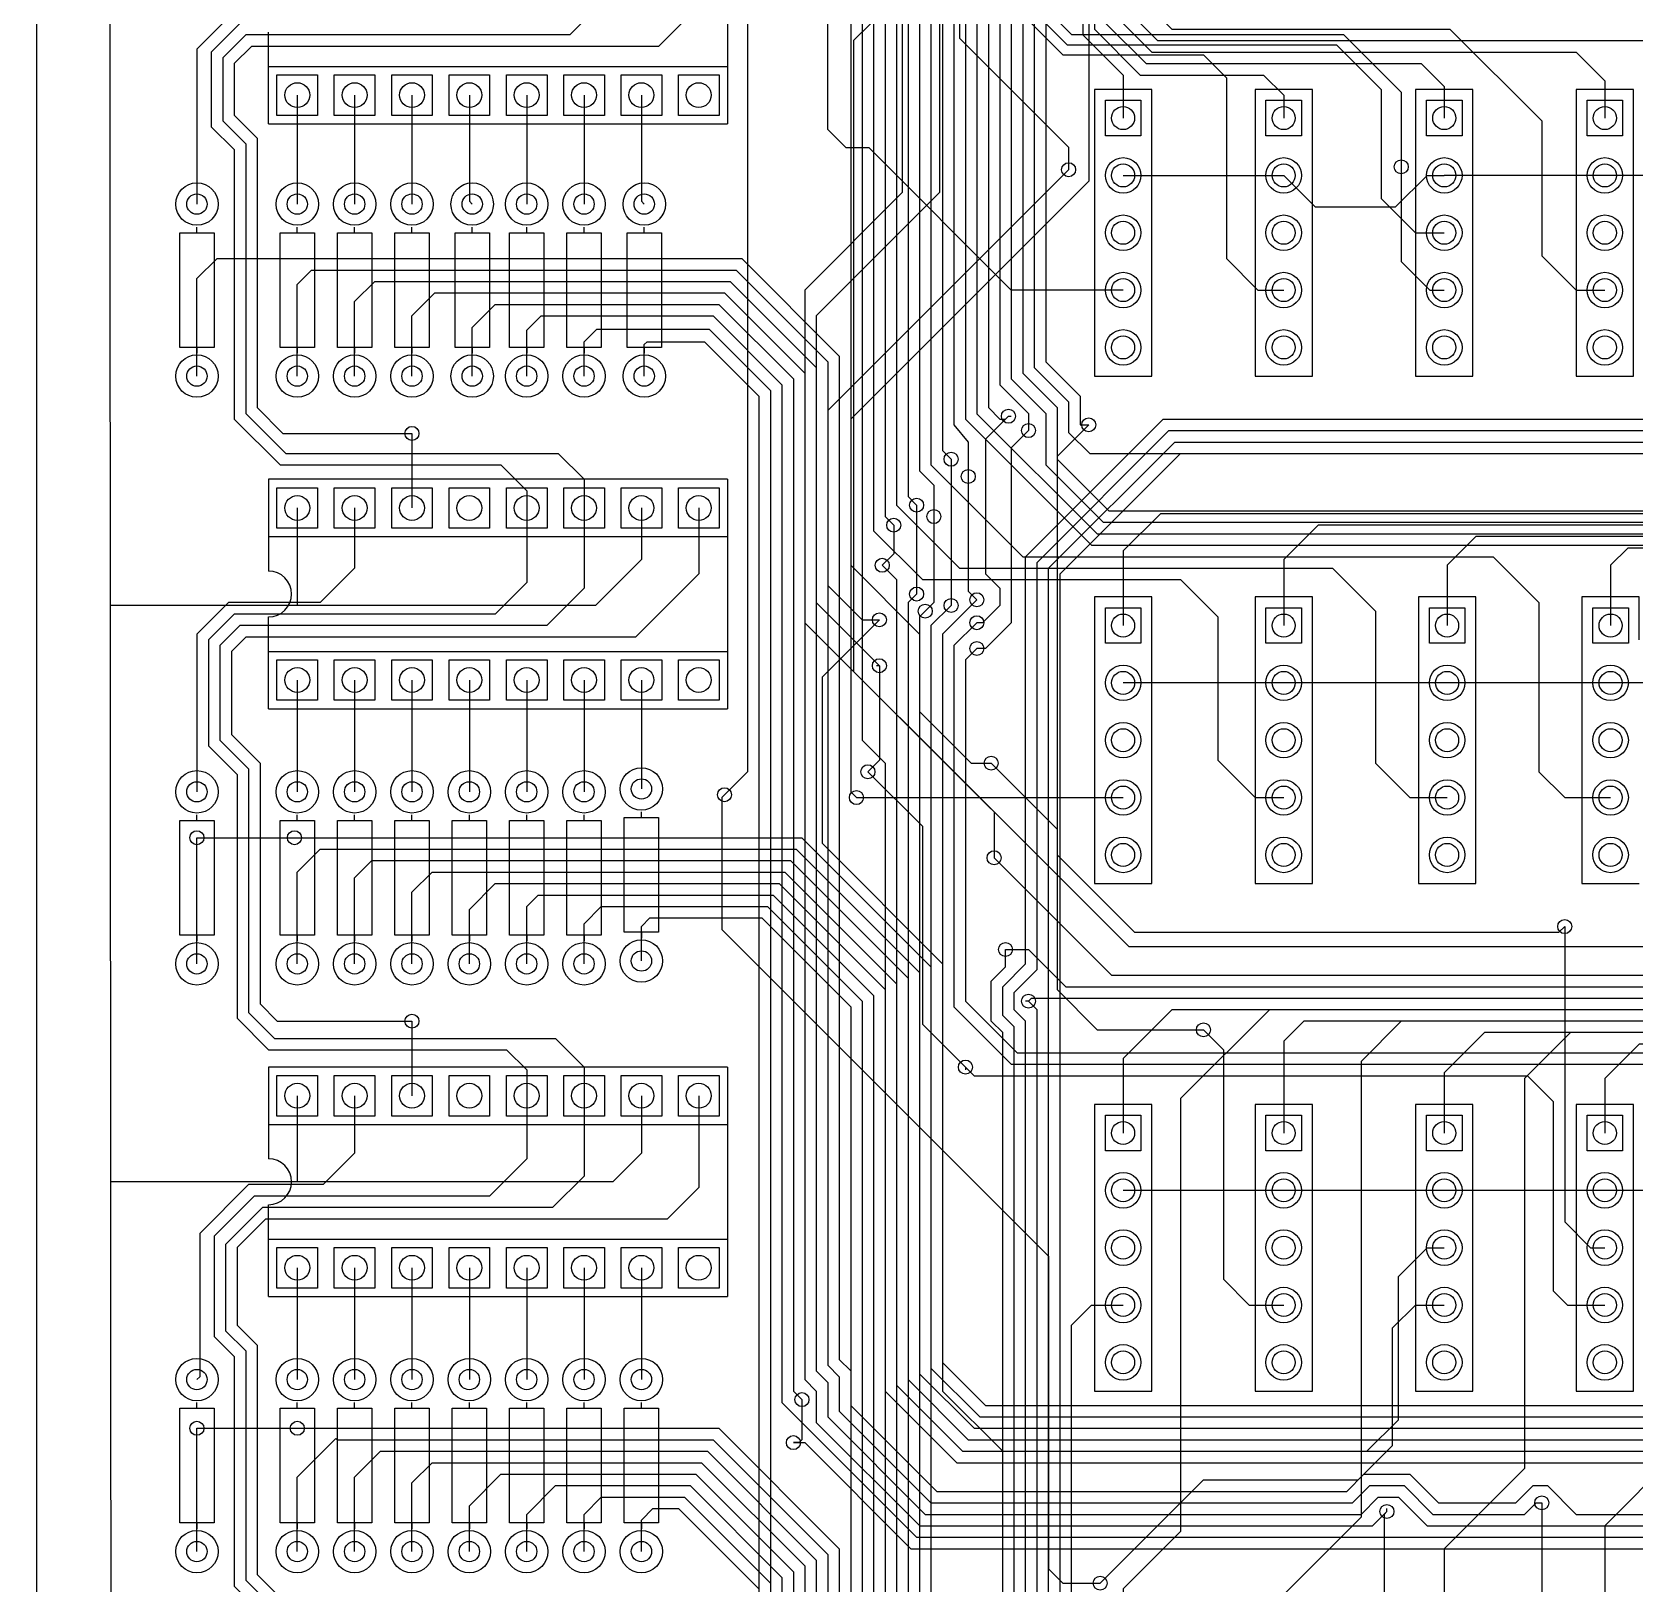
# Model space of a CAD drawing. Header units: millimetres. Extents: x 7 to 471, y -359 to -66.
# Drawn here: x 238.6 to 309.6, y -261 to -192.3 of the extents above; entities that cross this region are included whole.
import ezdxf

# ---------------------------------------------------------------- set-up
doc = ezdxf.new("R2010")
doc.units = ezdxf.units.MM

msp = doc.modelspace()

# ---------------------------------------------------------------- linework, layer by layer
for points in [[(241.935, -78.232), (241.935, -78.232), (242.062, -269.24)], [(263.017, -103.886), (263.017, -102.362), (263.398, -101.981), (270.002, -101.981), (276.225, -108.204), (276.225, -151.511), (283.972, -159.258), (283.972, -187.071), (289.052, -192.151), (301.371, -192.151), (305.435, -196.215), (305.435, -202.184), (306.959, -203.708), (308.229, -203.708)], [(317.373, -105.029), (317.373, -106.426), (314.833, -108.966), (314.833, -146.304), (313.817, -147.447), (313.817, -180.975), (317.754, -184.912), (338.455, -184.912), (346.456, -192.913), (346.456, -229.997), (339.344, -237.109), (309.753, -237.109), (308.229, -238.633), (308.229, -241.046)], [(313.309, -110.617), (313.309, -145.926), (312.293, -146.942), (312.293, -181.737), (316.992, -186.436), (337.693, -186.436), (344.932, -193.675), (344.932, -229.235), (338.582, -235.585), (289.052, -235.585), (286.893, -237.744), (286.893, -241.046)], [(313.817, -110.109), (313.817, -146.058), (312.801, -147.074), (312.801, -181.483), (317.246, -185.928), (337.947, -185.928), (345.44, -193.421), (345.44, -229.489), (338.836, -236.093), (294.894, -236.093), (294.005, -236.982), (294.005, -241.046)], [(314.325, -110.155), (314.325, -146.192), (313.309, -147.208), (313.309, -181.229), (317.5, -185.42), (338.201, -185.42), (345.948, -193.167), (345.948, -229.743), (339.09, -236.601), (302.895, -236.601), (301.117, -238.379), (301.117, -241.046)], [(277.495, -114.046), (270.256, -121.285), (270.256, -225.044), (269.24, -226.06), (269.24, -226.06)], [(245.872, -129.794), (245.872, -125.857), (247.65, -124.079), (268.605, -124.079), (275.717, -131.191), (275.717, -154.178), (283.464, -161.925), (283.464, -206.883), (284.988, -208.407), (284.988, -209.677), (285.369, -209.677)], [(250.317, -129.794), (250.317, -126.111), (251.841, -124.587), (272.161, -124.587), (277.749, -130.175), (277.749, -178.816), (278.638, -179.705), (278.638, -186.423), (284.602, -192.387), (296.654, -192.387), (299.212, -194.945), (299.212, -198.247)], [(252.857, -129.794), (252.857, -126.873), (254.635, -125.095), (271.907, -125.095), (277.241, -130.429), (277.241, -179.07), (278.13, -179.959), (278.13, -186.556), (284.414, -192.84), (296.345, -192.84), (298.323, -194.818), (298.323, -199.644), (299.847, -201.168), (301.117, -201.168)], [(257.937, -129.794), (257.937, -127.508), (259.334, -126.111), (271.399, -126.111), (276.225, -130.937), (276.225, -185.293), (284.226, -193.294), (290.449, -193.294), (291.465, -194.31), (291.465, -202.311), (292.862, -203.708), (294.005, -203.708)], [(260.477, -129.794), (260.477, -127.635), (261.493, -126.619), (271.145, -126.619), (275.717, -131.191), (275.717, -191.897), (274.955, -192.659), (274.955, -220.599), (287.147, -232.791), (319.151, -232.791)], [(265.557, -129.794), (265.557, -128.524), (266.446, -127.635), (271.399, -127.635), (275.209, -131.445), (275.209, -154.432), (282.956, -162.179), (282.956, -163.957), (282.956, -163.957), (282.956, -164.066), (282.956, -207.137), (284.48, -208.661), (284.48, -210.01), (285.417, -210.947), (322.707, -210.947), (325.755, -213.995), (325.755, -232.537)], [(238.76, -136.017), (238.76, -203.835)], [(245.872, -155.702), (245.872, -151.003), (247.015, -149.86), (269.875, -149.86), (282.448, -162.433), (282.448, -207.391), (283.972, -208.915), (283.972, -211.201), (286.258, -213.487), (310.642, -213.487), (312.674, -211.455), (316.611, -211.455), (317.5, -212.344)], [(250.317, -155.702), (250.317, -152.019), (251.968, -150.368), (269.621, -150.368), (281.94, -162.687), (281.94, -207.645), (283.464, -209.169), (283.464, -211.455), (286.004, -213.995), (310.896, -213.995), (312.928, -211.963), (315.341, -211.963), (319.151, -215.773), (319.151, -222.123), (320.675, -223.647), (322.707, -223.647)], [(252.857, -155.702), (252.857, -152.527), (254.508, -150.876), (269.367, -150.876), (281.432, -162.941), (281.432, -207.899), (282.702, -209.169), (282.702, -209.931)], [(255.397, -155.702), (255.397, -152.908), (256.921, -151.384), (269.113, -151.384), (280.924, -163.195), (280.924, -208.915), (281.432, -209.423), (281.686, -209.423), (281.813, -209.296), (281.94, -209.296)], [(257.937, -155.702), (257.937, -153.035), (259.08, -151.892), (268.859, -151.892), (280.416, -163.449), (280.416, -209.182), (285.737, -214.503), (311.531, -214.503), (313.182, -212.852), (313.182, -212.725)], [(260.477, -155.702), (260.477, -153.543), (261.673, -152.347), (268.605, -152.4), (279.908, -163.703), (279.908, -209.423), (285.496, -215.011), (310.134, -215.011), (312.928, -217.805), (312.928, -222.25), (314.325, -223.647), (315.595, -223.647)], [(263.017, -155.702), (263.017, -153.924), (264.033, -152.908), (268.351, -152.908), (279.4, -163.957), (279.4, -209.677), (280.035, -210.439), (280.035, -211.963), (280.035, -211.963)], [(279.654, -153.289), (279.654, -192.556)], [(265.557, -155.702), (265.557, -154.051), (266.192, -153.416), (268.097, -153.416), (278.892, -164.211), (278.892, -210.82), (279.273, -211.201)], [(295.529, -154.051), (295.656, -154.051), (296.037, -154.432), (296.037, -180.213), (287.147, -189.103), (287.147, -191.389), (288.417, -192.659), (314.071, -192.659), (315.341, -193.929), (315.341, -196.088)], [(278.765, -155.829), (278.765, -199.39), (273.304, -204.851), (273.304, -217.551), (276.098, -220.345), (275.971, -220.345)], [(294.513, -163.243), (294.513, -179.451), (285.623, -188.341), (285.623, -192.151), (287.655, -194.183), (293.116, -194.183), (294.005, -195.072), (294.005, -196.088)], [(295.021, -163.21), (295.021, -179.705), (286.131, -188.595), (286.131, -191.897), (287.909, -193.675), (300.101, -193.675), (301.117, -194.691), (301.117, -196.088)], [(295.529, -163.053), (295.529, -179.959), (286.639, -188.849), (286.639, -191.643), (288.163, -193.167), (306.959, -193.167), (308.229, -194.437), (308.229, -196.088)], [(309.753, -164.846), (309.753, -183.007), (315.722, -188.976), (336.423, -188.976), (342.392, -194.945), (342.392, -209.423), (336.677, -215.138), (309.245, -215.138), (308.483, -215.9), (308.483, -218.567)], [(326.136, -167.005), (331.089, -171.958), (331.851, -171.958), (345.186, -185.293), (345.186, -230.505), (339.09, -236.601), (306.705, -236.601), (304.673, -238.633), (304.673, -255.905), (301.117, -259.461), (301.117, -263.525)], [(309.245, -167.259), (309.245, -183.261), (315.468, -189.484), (336.169, -189.484), (341.884, -195.199), (341.884, -209.169), (336.423, -214.63), (302.514, -214.63), (301.244, -215.9), (301.244, -218.567)], [(329.139, -168.529), (345.694, -185.084), (345.694, -230.759), (339.344, -237.109), (312.801, -237.109), (311.277, -238.633), (311.277, -255.397), (308.229, -258.445), (308.229, -263.525)], [(294.005, -169.418), (294.005, -179.197), (285.115, -188.087), (285.115, -192.405), (286.893, -194.183), (286.893, -196.088)], [(327.025, -169.291), (330.2, -172.466), (331.597, -172.466), (344.678, -185.547), (344.678, -230.251), (338.836, -236.093), (299.212, -236.093), (297.434, -237.871), (297.434, -258.064), (294.005, -261.493), (294.005, -263.525)], [(327.787, -171.45), (329.311, -172.974), (331.356, -172.974), (344.17, -185.788), (344.17, -229.997), (338.582, -235.585), (293.37, -235.585), (289.433, -239.522), (289.433, -258.699), (286.893, -261.239), (286.893, -263.525)], [(245.872, -181.61), (245.872, -177.419), (247.142, -176.149), (270.129, -176.149), (278.384, -184.404), (278.384, -211.455), (282.448, -215.519), (303.276, -215.519), (305.308, -217.551), (305.308, -225.044), (306.451, -226.187), (308.483, -226.187)], [(250.317, -181.61), (250.317, -177.8), (251.46, -176.657), (269.875, -176.657), (277.876, -184.658), (277.876, -211.709), (278.511, -212.344), (278.511, -213.741)], [(306.07, -176.657), (306.07, -182.999), (313.063, -189.992), (335.915, -189.992), (341.376, -195.453), (341.376, -208.915), (336.169, -214.122), (295.529, -214.122), (294.005, -215.646), (294.005, -218.567)], [(252.857, -181.61), (252.857, -177.927), (253.619, -177.165), (269.621, -177.165), (277.368, -184.912), (277.368, -212.852), (277.749, -213.233)], [(255.397, -181.61), (255.397, -178.689), (256.413, -177.673), (269.367, -177.673), (276.86, -185.166), (276.86, -213.233), (279.654, -216.027), (296.164, -216.027), (298.069, -217.932), (298.069, -224.663), (299.593, -226.187), (301.244, -226.187)], [(258.064, -181.61), (258.064, -179.324), (259.207, -178.181), (269.113, -178.181), (276.352, -185.42), (276.352, -213.741), (276.733, -214.122)], [(260.604, -181.61), (260.604, -179.578), (261.493, -178.689), (268.859, -178.689), (275.844, -185.674), (275.844, -214.376), (278.003, -216.535), (289.433, -216.535), (291.084, -218.186), (291.084, -224.536), (292.735, -226.187), (294.005, -226.187)], [(305.562, -178.816), (305.562, -183.261), (312.801, -190.5), (335.661, -190.5), (340.868, -195.707), (340.868, -208.661), (335.915, -213.614), (288.544, -213.614), (286.893, -215.265), (286.893, -218.567)], [(263.144, -181.61), (263.144, -179.959), (263.906, -179.197), (268.605, -179.197), (275.336, -185.928), (275.336, -223.647), (276.352, -224.663), (276.352, -252.476), (279.527, -255.651), (337.058, -255.651), (340.868, -259.461), (340.868, -269.494), (342.519, -271.145), (344.043, -271.145)], [(265.684, -181.61), (265.684, -180.34), (266.319, -179.705), (268.351, -179.705), (274.828, -186.182), (274.828, -225.933), (275.082, -226.187)], [(277.114, -181.229), (277.114, -199.39), (272.796, -203.708), (272.796, -218.44), (281.178, -226.822), (281.178, -228.854)], [(252.857, -187.452), (252.857, -190.119), (251.587, -191.389), (247.523, -191.389), (245.872, -193.04), (245.872, -199.898)], [(260.477, -187.452), (260.477, -190.627), (259.207, -191.897), (247.777, -191.897), (246.507, -193.167), (246.507, -196.469), (247.523, -197.485), (247.523, -209.423), (249.555, -211.455), (259.334, -211.455), (260.477, -212.598), (260.477, -213.36)], [(263.017, -187.452), (263.017, -191.77), (262.382, -192.405), (248.031, -192.405), (247.015, -193.421), (247.015, -196.215), (248.031, -197.231), (248.031, -209.169), (249.809, -210.947), (261.874, -210.947), (263.017, -212.09), (263.017, -213.36)], [(268.097, -187.452), (268.097, -191.135), (266.319, -192.913), (248.285, -192.913), (247.523, -193.675), (247.523, -195.961), (248.539, -196.977), (248.539, -208.915), (249.682, -210.058), (255.397, -210.058)], [(269.367, -188.722), (269.367, -193.802)], [(286.893, -203.708), (281.94, -203.708), (275.643, -197.411), (274.627, -197.411), (273.812, -196.596), (273.812, -189.826)], [(290.576, -189.992), (290.449, -189.865), (286.893, -189.865), (285.369, -191.389), (285.369, -198.882), (274.828, -209.423), (274.828, -215.9), (277.876, -218.948), (277.876, -222.377), (280.162, -224.663), (281.051, -224.663)], [(249.047, -193.802), (249.047, -192.278)], [(279.654, -192.556), (284.48, -197.382), (284.48, -198.374)], [(249.047, -196.342), (249.047, -193.802)], [(249.047, -193.802), (269.367, -193.802)], [(269.367, -193.802), (269.367, -196.342)], [(255.397, -259.588), (255.397, -256.54), (256.286, -255.651), (268.224, -255.651), (272.796, -260.223), (272.796, -278.511), (276.606, -282.321), (354.584, -282.321), (385.699, -251.206), (408.305, -251.206), (409.829, -249.682), (409.829, -243.078), (411.099, -241.808), (411.099, -205.867), (414.528, -202.438), (425.323, -202.438), (426.212, -201.549), (426.212, -195.199), (426.974, -194.437), (427.863, -194.437)], [(250.317, -195.072), (250.317, -199.898)], [(252.857, -195.072), (252.857, -199.898)], [(255.397, -195.072), (255.397, -199.898)], [(257.937, -195.072), (257.937, -199.771), (258.064, -199.898)], [(260.477, -195.072), (260.477, -199.898)], [(263.017, -195.072), (263.017, -199.898)], [(265.557, -195.072), (265.557, -199.771), (265.684, -199.898)], [(288.163, -196.723), (288.163, -194.818), (285.623, -194.818), (285.623, -207.518), (288.163, -207.518)], [(295.275, -196.723), (295.275, -194.818), (292.735, -194.818), (292.735, -207.518), (295.275, -207.518)], [(302.387, -196.723), (302.387, -194.818), (299.847, -194.818), (299.847, -207.518), (302.387, -207.518)], [(309.499, -196.723), (309.499, -194.818), (306.959, -194.818), (306.959, -207.518), (309.499, -207.518)], [(249.047, -196.342), (269.367, -196.342)], [(252.857, -259.588), (252.857, -256.286), (254, -255.143), (268.478, -255.143), (273.304, -259.969), (273.304, -278.257), (276.86, -281.813), (354.203, -281.813), (385.445, -250.571), (408.051, -250.571), (409.194, -249.428), (409.194, -242.824), (410.464, -241.554), (410.464, -205.613), (414.274, -201.803), (424.942, -201.803), (425.577, -201.168), (425.577, -197.612), (425.323, -197.358), (425.323, -196.977)], [(288.163, -207.518), (288.163, -196.723)], [(295.275, -207.518), (295.275, -196.723)], [(302.387, -207.518), (302.387, -196.723)], [(309.499, -207.518), (309.499, -196.723)], [(284.48, -198.374), (273.812, -209.042), (273.812, -216.789), (275.336, -218.313), (276.098, -218.313)], [(286.893, -198.628), (294.005, -198.628)], [(294.005, -198.628), (295.402, -200.025), (298.958, -200.025), (300.355, -198.628), (301.117, -198.628)], [(299.212, -198.247), (299.212, -202.438), (300.482, -203.708), (301.117, -203.708)], [(308.229, -198.628), (301.117, -198.628)], [(315.341, -198.628), (308.229, -198.628)], [(158.115, -308.61), (192.966, -343.461), (289.507, -343.461), (293.37, -339.598), (293.37, -285.877), (284.099, -276.606), (284.099, -216.281), (289.433, -210.947), (325.247, -210.947), (326.898, -209.296), (326.898, -202.311), (328.041, -201.168), (329.438, -201.168)], [(245.11, -201.168), (245.872, -201.168)], [(245.11, -206.248), (245.11, -201.168)], [(245.872, -201.168), (245.872, -200.914)], [(245.872, -201.168), (246.634, -201.168)], [(246.634, -201.168), (246.634, -206.248)], [(249.555, -201.168), (250.317, -201.168)], [(249.555, -206.248), (249.555, -201.168)], [(250.317, -201.168), (250.317, -200.914)], [(250.317, -201.168), (251.079, -201.168)], [(251.079, -201.168), (251.079, -206.248)], [(252.095, -201.168), (252.857, -201.168)], [(252.095, -206.248), (252.095, -201.168)], [(252.857, -201.168), (252.857, -200.914)], [(252.857, -201.168), (253.619, -201.168)], [(253.619, -201.168), (253.619, -206.248)], [(254.635, -201.168), (255.397, -201.168)], [(254.635, -206.248), (254.635, -201.168)], [(255.397, -201.168), (255.397, -200.914)], [(255.397, -201.168), (256.159, -201.168)], [(256.159, -201.168), (256.159, -206.248)], [(257.302, -201.168), (258.064, -201.168)], [(257.302, -206.248), (257.302, -201.168)], [(258.064, -201.168), (258.064, -200.914)], [(258.064, -201.168), (258.826, -201.168)], [(258.826, -201.168), (258.826, -206.248)], [(259.715, -201.168), (260.477, -201.168)], [(259.715, -206.248), (259.715, -201.168)], [(260.477, -201.168), (260.477, -200.914)], [(260.477, -201.168), (261.239, -201.168)], [(261.239, -201.168), (261.239, -206.248)], [(262.255, -201.168), (263.017, -201.168)], [(262.255, -206.248), (262.255, -201.168)], [(263.017, -201.168), (263.017, -200.914)], [(263.017, -201.168), (263.779, -201.168)], [(263.779, -201.168), (263.779, -206.248)], [(264.922, -201.168), (265.684, -201.168)], [(264.922, -206.248), (264.922, -201.168)], [(265.684, -201.168), (265.684, -200.914)], [(265.684, -201.168), (266.446, -201.168)], [(266.446, -201.168), (266.446, -206.248)], [(245.872, -207.518), (245.872, -203.2), (246.761, -202.311), (270.002, -202.311), (274.32, -206.629), (274.32, -251.079), (274.828, -251.587), (274.828, -253.111), (278.638, -256.921), (296.799, -256.921), (297.561, -256.159), (299.593, -256.159), (300.863, -257.429), (304.292, -257.429), (305.054, -256.667), (305.689, -256.667), (306.959, -257.937), (312.166, -257.937), (312.801, -257.302)], [(250.317, -207.518), (250.317, -203.454), (250.952, -202.819), (269.748, -202.819), (273.812, -206.883), (273.812, -251.333), (274.32, -251.841), (274.32, -253.365), (278.384, -257.429), (297.053, -257.429), (297.815, -256.667), (299.339, -256.667), (300.609, -257.937), (304.673, -257.937), (305.181, -257.429), (305.435, -257.429)], [(252.857, -207.518), (252.857, -204.216), (253.746, -203.327), (269.494, -203.327), (273.304, -207.137), (273.304, -251.587), (273.812, -252.095), (273.812, -253.619), (278.13, -257.937), (297.307, -257.937)], [(260.477, -259.588), (260.477, -257.937), (261.747, -256.667), (267.716, -256.667), (271.78, -260.731), (271.78, -279.019), (276.098, -283.337), (355.346, -283.337), (386.207, -252.476), (409.448, -252.476), (410.464, -251.46), (410.464, -243.332), (411.734, -242.062), (411.734, -206.121), (414.782, -203.073), (430.784, -203.073)], [(159.131, -308.61), (193.53, -343.009), (289.197, -343.009), (292.862, -339.344), (292.862, -286.131), (283.591, -276.86), (283.591, -216.027), (289.179, -210.439), (324.993, -210.439), (326.263, -209.169), (326.263, -204.343), (325.882, -203.962)], [(238.76, -203.835), (238.76, -226.568), (238.76, -350.139)], [(255.397, -207.518), (255.397, -204.851), (256.413, -203.835), (269.24, -203.835), (272.796, -207.391), (272.796, -251.968), (273.304, -252.476), (273.304, -253.865), (277.884, -258.445), (297.942, -258.445), (298.577, -257.81), (298.577, -257.683)], [(258.064, -207.518), (258.064, -205.359), (259.08, -204.343), (268.986, -204.343), (272.288, -207.645), (272.288, -252.476), (272.669, -252.857), (272.669, -252.857)], [(263.017, -259.588), (263.017, -257.937), (263.779, -257.175), (267.462, -257.175), (271.272, -260.985), (271.272, -279.273), (275.844, -283.845), (355.727, -283.845), (386.461, -253.111), (409.702, -253.111), (411.099, -251.714), (411.099, -243.586), (412.369, -242.316), (412.369, -206.375), (414.655, -204.089), (432.181, -204.089)], [(260.477, -207.518), (260.477, -205.486), (261.112, -204.851), (268.732, -204.851), (271.78, -207.899), (271.78, -252.984), (277.749, -258.953), (324.231, -258.953), (327.025, -261.747), (327.025, -267.208), (328.422, -268.605), (329.692, -268.605)], [(263.017, -207.518), (263.017, -205.994), (263.578, -205.433), (268.552, -205.433), (271.272, -208.153), (271.272, -282.575), (273.939, -285.242), (293.243, -285.242), (297.942, -280.543), (297.942, -272.923), (296.164, -271.145), (294.005, -271.145)], [(245.872, -206.248), (245.11, -206.248)], [(245.872, -206.248), (245.872, -206.502)], [(246.634, -206.248), (245.872, -206.248)], [(250.317, -206.248), (249.555, -206.248)], [(250.317, -206.248), (250.317, -206.502)], [(251.079, -206.248), (250.317, -206.248)], [(252.857, -206.248), (252.095, -206.248)], [(252.857, -206.248), (252.857, -206.502)], [(253.619, -206.248), (252.857, -206.248)], [(255.397, -206.248), (254.635, -206.248)], [(255.397, -206.248), (255.397, -206.502)], [(256.159, -206.248), (255.397, -206.248)], [(258.064, -206.248), (257.302, -206.248)], [(258.064, -206.248), (258.064, -206.502)], [(258.826, -206.248), (258.064, -206.248)], [(260.477, -206.248), (259.715, -206.248)], [(260.477, -206.248), (260.477, -206.502)], [(261.239, -206.248), (260.477, -206.248)], [(263.017, -206.248), (262.255, -206.248)], [(263.017, -206.248), (263.017, -206.502)], [(263.779, -206.248), (263.017, -206.248)], [(265.684, -206.248), (264.922, -206.248)], [(265.684, -207.518), (265.684, -206.121), (265.811, -205.994), (268.351, -205.994), (270.764, -208.407), (270.764, -282.956), (273.685, -285.877), (336.042, -285.877), (340.487, -281.432), (340.487, -272.796), (338.836, -271.145), (336.931, -271.145)], [(265.684, -206.248), (265.684, -206.502)], [(266.446, -206.248), (265.684, -206.248)], [(161.925, -308.61), (194.818, -341.503), (288.417, -341.503), (291.211, -338.709), (291.211, -286.766), (282.067, -277.622), (282.067, -236.347), (281.559, -235.839), (281.559, -234.569), (282.575, -233.553), (282.575, -215.519), (288.671, -209.423), (323.723, -209.423), (325.501, -207.645)], [(160.909, -308.61), (194.31, -342.011), (288.671, -342.011), (291.788, -338.894), (291.788, -286.581), (282.575, -277.368), (282.575, -236.093), (282.067, -235.585), (282.067, -234.823), (283.083, -233.807), (283.083, -215.773), (288.925, -209.931), (324.739, -209.931), (325.501, -209.169), (325.501, -208.788)], [(281.813, -209.296), (280.797, -210.312), (280.797, -216.281), (281.432, -216.916), (281.432, -217.678), (280.67, -218.44), (280.416, -218.44)], [(255.397, -210.058), (255.397, -213.36)], [(282.702, -209.931), (281.94, -210.693), (281.94, -218.44), (280.797, -219.583), (280.416, -219.583)], [(285.369, -209.677), (283.972, -211.074), (283.972, -228.727), (287.401, -232.156), (306.197, -232.156), (306.451, -231.902)], [(279.273, -211.201), (279.273, -217.678)], [(269.367, -212.09), (249.047, -212.09)], [(249.047, -212.09), (249.047, -214.63)], [(269.367, -212.09), (269.367, -214.63)], [(280.035, -211.963), (280.035, -217.043), (280.416, -217.424)], [(265.557, -213.36), (265.557, -215.646), (263.525, -217.678), (242.027, -217.678)], [(252.857, -213.36), (252.857, -216.027), (251.333, -217.551), (247.269, -217.551), (245.872, -218.948), (245.872, -225.933)], [(260.477, -213.36), (260.477, -216.662), (259.08, -218.059), (247.523, -218.059), (246.38, -219.202), (246.38, -223.901), (247.65, -225.171), (247.65, -235.966), (249.047, -237.363), (259.588, -237.363), (260.477, -238.252), (260.477, -239.395)], [(263.017, -213.36), (263.017, -216.916), (261.366, -218.567), (247.777, -218.567), (246.888, -219.456), (246.888, -223.647), (248.158, -224.917), (248.158, -235.712), (249.301, -236.855), (261.747, -236.855), (263.017, -238.125), (263.017, -239.395)], [(268.097, -213.36), (268.097, -216.281), (265.303, -219.075), (248.031, -219.075), (247.396, -219.71), (247.396, -223.393), (248.666, -224.663), (248.666, -235.331), (249.428, -236.093), (255.397, -236.093)], [(250.317, -213.36), (250.317, -217.678)], [(277.749, -213.233), (277.749, -217.17)], [(276.733, -214.122), (276.733, -215.392), (276.225, -215.9)], [(278.511, -213.741), (278.511, -217.551), (278.13, -217.932)], [(249.047, -214.63), (269.367, -214.63)], [(249.047, -214.63), (249.047, -216.154)], [(269.367, -214.63), (269.367, -219.71)], [(276.225, -215.9), (276.86, -216.535), (276.86, -252.222), (279.781, -255.143), (347.853, -255.143), (348.615, -254.381), (348.615, -249.301), (349.25, -248.666), (350.901, -248.666)], [(277.749, -217.17), (277.368, -217.551), (277.368, -251.968), (280.035, -254.635), (281.686, -254.635), (281.686, -254.635), (281.795, -254.635), (340.487, -254.635), (341.757, -253.365), (341.757, -247.015), (342.646, -246.126), (343.789, -246.126)], [(278.13, -217.932), (277.876, -218.186), (277.876, -251.714), (280.289, -254.127), (340.233, -254.127), (341.249, -253.111), (341.249, -249.301), (340.868, -248.92), (340.741, -248.92)], [(279.273, -217.678), (278.384, -218.567), (278.384, -251.46), (280.543, -253.619), (338.074, -253.619), (338.455, -253.238)], [(280.416, -217.424), (278.892, -218.948), (278.892, -251.206), (280.797, -253.111), (336.423, -253.111), (336.677, -252.857), (336.931, -252.857)], [(288.163, -219.202), (288.163, -217.297), (285.623, -217.297), (285.623, -229.997), (288.163, -229.997)], [(295.275, -219.202), (295.275, -217.297), (292.735, -217.297), (292.735, -229.997), (295.275, -229.997)], [(302.514, -219.202), (302.514, -217.297), (299.974, -217.297), (299.974, -229.997), (302.514, -229.997)], [(309.753, -219.202), (309.753, -217.297), (307.213, -217.297), (307.213, -229.997), (309.753, -229.997)], [(249.047, -219.71), (249.047, -218.186)], [(276.098, -218.313), (273.558, -220.853), (273.558, -228.212), (278.892, -233.546), (278.892, -252.476), (281.559, -255.143), (297.688, -255.143), (299.085, -253.746), (299.085, -247.396), (300.355, -246.126), (301.117, -246.126)], [(280.416, -218.44), (279.4, -219.456), (279.4, -235.458), (281.94, -237.998), (331.978, -237.998), (334.01, -240.03), (334.01, -244.729), (335.407, -246.126), (336.677, -246.126)], [(288.163, -229.997), (288.163, -219.202)], [(295.275, -229.997), (295.275, -219.202)], [(302.514, -229.997), (302.514, -219.202)], [(249.047, -222.25), (249.047, -219.71)], [(249.047, -219.71), (269.367, -219.71)], [(269.367, -219.71), (269.367, -222.25)], [(280.416, -219.583), (279.908, -220.091), (279.908, -235.204), (282.194, -237.49), (332.232, -237.49), (334.518, -239.776), (334.518, -242.189), (334.645, -242.316), (334.772, -242.443)], [(276.098, -220.345), (276.098, -224.536), (275.59, -225.044)], [(250.317, -220.98), (250.317, -225.933)], [(252.857, -220.98), (252.857, -225.933)], [(255.397, -220.98), (255.397, -225.933)], [(257.937, -220.98), (257.937, -225.933)], [(260.477, -220.98), (260.477, -225.933)], [(263.017, -220.98), (263.017, -225.933)], [(265.557, -220.98), (265.557, -225.806)], [(294.005, -221.107), (286.893, -221.107)], [(301.244, -221.107), (294.005, -221.107)], [(308.483, -221.107), (301.244, -221.107)], [(315.595, -221.107), (308.483, -221.107)], [(249.047, -222.25), (269.367, -222.25)], [(275.59, -225.044), (278.003, -227.457), (278.003, -236.22), (279.908, -238.125), (279.908, -238.252)], [(281.051, -224.663), (283.972, -227.584), (283.972, -234.696), (285.75, -236.474), (290.449, -236.474)], [(269.24, -226.06), (269.113, -226.187), (269.113, -232.029), (283.591, -246.507), (283.591, -260.35), (284.226, -260.985), (285.877, -260.985)], [(275.082, -226.187), (286.893, -226.187)], [(281.686, -232.918), (282.702, -232.918), (284.353, -234.569), (326.39, -234.569), (327.533, -233.426), (327.533, -227.076), (328.422, -226.187), (329.946, -226.187)], [(282.702, -235.204), (282.829, -235.077), (333.629, -235.077), (335.407, -233.299), (335.407, -226.949), (336.169, -226.187), (337.185, -226.187)], [(245.872, -227.203), (245.872, -226.949)], [(250.317, -227.203), (250.317, -226.949)], [(252.857, -227.203), (252.857, -226.949)], [(255.397, -227.203), (255.397, -226.949)], [(257.937, -227.203), (257.937, -226.949)], [(260.477, -227.203), (260.477, -226.949)], [(263.017, -227.203), (263.017, -226.949)], [(264.795, -227.076), (265.557, -227.076)], [(264.795, -232.156), (264.795, -227.076)], [(265.557, -227.076), (265.557, -226.822)], [(265.557, -227.076), (266.319, -227.076)], [(266.319, -227.076), (266.319, -232.156)], [(245.11, -227.203), (245.872, -227.203)], [(245.11, -232.283), (245.11, -227.203)], [(245.872, -227.203), (246.634, -227.203)], [(246.634, -227.203), (246.634, -232.283)], [(249.555, -227.203), (250.317, -227.203)], [(249.555, -232.283), (249.555, -227.203)], [(250.317, -227.203), (251.079, -227.203)], [(251.079, -227.203), (251.079, -232.283)], [(252.095, -227.203), (252.857, -227.203)], [(252.095, -232.283), (252.095, -227.203)], [(252.857, -227.203), (253.619, -227.203)], [(253.619, -227.203), (253.619, -232.283)], [(254.635, -227.203), (255.397, -227.203)], [(254.635, -232.283), (254.635, -227.203)], [(255.397, -227.203), (256.159, -227.203)], [(256.159, -227.203), (256.159, -232.283)], [(257.175, -227.203), (257.937, -227.203)], [(257.175, -232.283), (257.175, -227.203)], [(257.937, -227.203), (258.699, -227.203)], [(258.699, -227.203), (258.699, -232.283)], [(259.715, -227.203), (260.477, -227.203)], [(259.715, -232.283), (259.715, -227.203)], [(260.477, -227.203), (261.239, -227.203)], [(261.239, -227.203), (261.239, -232.283)], [(262.255, -227.203), (263.017, -227.203)], [(262.255, -232.283), (262.255, -227.203)], [(263.017, -227.203), (263.779, -227.203)], [(263.779, -227.203), (263.779, -232.283)], [(245.872, -233.553), (245.872, -227.965)], [(245.872, -227.965), (250.19, -227.965)], [(250.19, -227.965), (272.669, -227.965), (278.384, -233.68), (278.384, -263.398), (279.4, -264.414)], [(250.317, -233.553), (250.317, -229.489), (251.333, -228.473), (272.415, -228.473), (277.876, -233.934), (277.876, -264.16), (282.321, -268.605), (286.893, -268.605)], [(252.857, -233.553), (252.857, -229.743), (253.619, -228.981), (272.161, -228.981), (277.368, -234.188), (277.368, -276.225), (278.892, -277.749), (351.155, -277.749), (383.413, -245.491), (398.145, -245.491), (399.796, -243.84)], [(281.178, -228.854), (286.385, -234.061), (312.42, -234.061), (312.801, -233.68)], [(255.397, -233.553), (255.397, -230.378), (256.286, -229.489), (271.907, -229.489), (276.86, -234.442), (276.86, -276.479), (278.638, -278.257), (351.536, -278.257), (383.667, -246.126), (399.288, -246.126), (400.177, -245.237)], [(257.937, -233.553), (257.937, -231.14), (259.08, -229.997), (271.653, -229.997), (276.352, -234.696), (276.352, -276.733), (278.384, -278.765), (351.917, -278.765), (383.921, -246.761), (401.447, -246.761), (402.209, -245.999), (402.336, -245.999)], [(260.477, -233.553), (260.477, -231.013), (260.985, -230.505), (271.399, -230.505), (275.844, -234.95), (275.844, -276.987), (278.13, -279.273), (352.298, -279.273), (384.175, -247.396), (403.225, -247.396), (403.225, -247.142)], [(263.017, -233.553), (263.017, -231.775), (263.779, -231.013), (271.145, -231.013), (275.336, -235.204), (275.336, -277.241), (277.876, -279.781), (352.679, -279.781), (384.429, -248.031), (403.86, -248.031), (404.368, -247.523)], [(265.557, -233.426), (265.557, -231.902), (265.938, -231.521), (270.891, -231.521), (274.828, -235.458), (274.828, -277.508), (277.609, -280.289), (353.06, -280.289), (384.683, -248.666), (405.257, -248.666), (405.638, -248.285)], [(306.451, -231.902), (306.451, -244.983), (307.594, -246.126), (308.229, -246.126)], [(245.872, -232.283), (245.11, -232.283)], [(245.872, -232.283), (245.872, -232.537)], [(246.634, -232.283), (245.872, -232.283)], [(250.317, -232.283), (249.555, -232.283)], [(250.317, -232.283), (250.317, -232.537)], [(251.079, -232.283), (250.317, -232.283)], [(252.857, -232.283), (252.095, -232.283)], [(252.857, -232.283), (252.857, -232.537)], [(253.619, -232.283), (252.857, -232.283)], [(255.397, -232.283), (254.635, -232.283)], [(255.397, -232.283), (255.397, -232.537)], [(256.159, -232.283), (255.397, -232.283)], [(257.937, -232.283), (257.175, -232.283)], [(257.937, -232.283), (257.937, -232.537)], [(258.699, -232.283), (257.937, -232.283)], [(260.477, -232.283), (259.715, -232.283)], [(260.477, -232.283), (260.477, -232.537)], [(261.239, -232.283), (260.477, -232.283)], [(263.017, -232.283), (262.255, -232.283)], [(263.017, -232.283), (263.017, -232.537)], [(263.779, -232.283), (263.017, -232.283)], [(265.557, -232.156), (264.795, -232.156)], [(265.557, -232.156), (265.557, -232.41)], [(266.319, -232.156), (265.557, -232.156)], [(162.941, -308.61), (195.326, -340.995), (288.163, -340.995), (290.703, -338.455), (290.703, -287.02), (281.559, -277.876), (281.559, -236.601), (281.051, -236.093), (281.051, -234.315), (281.686, -233.68), (281.686, -232.918)], [(160.02, -308.61), (193.929, -342.519), (288.925, -342.519), (292.354, -339.09), (292.354, -286.385), (283.083, -277.114), (283.083, -235.585), (282.702, -235.204), (282.575, -235.204)], [(255.397, -236.093), (255.397, -239.395)], [(290.449, -236.474), (291.338, -237.363), (291.338, -247.523), (292.481, -248.666), (294.005, -248.666)], [(269.367, -238.125), (249.047, -238.125)], [(249.047, -238.125), (249.047, -240.665)], [(269.367, -238.125), (269.367, -240.665)], [(279.908, -238.125), (280.289, -238.506), (304.8, -238.506), (305.943, -239.649), (305.943, -248.031), (306.578, -248.666), (308.229, -248.666)], [(265.557, -239.395), (265.557, -241.935), (264.287, -243.205), (242.045, -243.205)], [(252.857, -239.395), (252.857, -241.935), (251.46, -243.332), (248.158, -243.332), (245.999, -245.491), (245.999, -251.841), (245.872, -251.968)], [(260.477, -239.395), (260.477, -242.189), (258.826, -243.84), (248.412, -243.84), (246.634, -245.618), (246.634, -250.063), (247.523, -250.952), (247.523, -261.112), (249.174, -262.763), (258.953, -262.763), (260.477, -264.287), (260.477, -265.303)], [(263.017, -239.395), (263.017, -242.951), (261.62, -244.348), (248.775, -244.348), (247.142, -245.981), (247.142, -249.809), (248.031, -250.698), (248.031, -260.858), (249.428, -262.255), (261.366, -262.255), (263.017, -263.906), (263.017, -265.303)], [(268.097, -239.395), (268.097, -243.459), (266.7, -244.856), (248.91, -244.856), (247.65, -246.116), (247.65, -249.555), (248.539, -250.444), (248.539, -260.604), (249.428, -261.493), (255.397, -261.493)], [(250.317, -239.395), (250.317, -243.205)], [(288.163, -241.681), (288.163, -239.776), (285.623, -239.776), (285.623, -252.476), (288.163, -252.476)], [(295.275, -241.681), (295.275, -239.776), (292.735, -239.776), (292.735, -252.476), (295.275, -252.476)], [(302.387, -241.681), (302.387, -239.776), (299.847, -239.776), (299.847, -252.476), (302.387, -252.476)], [(309.499, -241.681), (309.499, -239.776), (306.959, -239.776), (306.959, -252.476), (309.499, -252.476)], [(249.047, -240.665), (269.367, -240.665)], [(249.047, -240.665), (249.047, -242.189)], [(269.367, -240.665), (269.367, -245.745)], [(288.163, -252.476), (288.163, -241.681)], [(295.275, -252.476), (295.275, -241.681)], [(302.387, -252.476), (302.387, -241.681)], [(309.499, -252.476), (309.499, -241.681)], [(294.005, -243.586), (286.893, -243.586)], [(301.117, -243.586), (294.005, -243.586)], [(308.229, -243.586), (301.117, -243.586)], [(315.341, -243.586), (308.229, -243.586)], [(249.047, -245.745), (249.047, -244.221)], [(249.047, -248.285), (249.047, -245.745)], [(249.047, -245.745), (269.367, -245.745)], [(269.367, -245.745), (269.367, -248.285)], [(250.317, -247.015), (250.317, -251.968)], [(252.857, -247.015), (252.857, -251.968)], [(255.397, -247.015), (255.397, -251.968)], [(257.937, -247.015), (257.937, -251.968)], [(260.477, -247.015), (260.477, -251.968)], [(263.017, -247.015), (263.017, -251.968)], [(265.557, -247.015), (265.557, -251.968)], [(249.047, -248.285), (269.367, -248.285)], [(157.226, -308.864), (192.278, -343.916), (289.814, -343.916), (293.878, -339.725), (293.878, -285.623), (284.607, -276.352), (284.607, -249.555), (285.496, -248.666), (286.893, -248.666)], [(250.317, -254.127), (268.986, -254.127), (274.32, -259.461), (274.32, -277.749), (277.368, -280.797), (353.441, -280.797), (384.937, -249.301), (406.146, -249.301), (406.527, -248.92)], [(285.877, -260.985), (290.449, -256.413), (297.307, -256.413), (298.831, -254.889), (298.831, -249.682), (299.847, -248.666), (301.117, -248.666)], [(250.317, -259.588), (250.317, -256.286), (252.021, -254.582), (252.077, -254.635), (268.732, -254.635), (273.812, -259.715), (273.812, -278.003), (277.114, -281.305), (353.822, -281.305), (385.191, -249.936), (406.908, -249.936), (407.289, -249.555), (407.289, -249.428)], [(265.557, -259.588), (265.557, -258.191), (266.065, -257.683), (267.208, -257.683), (270.764, -261.239), (270.764, -279.527), (275.59, -284.353), (356.108, -284.353), (386.715, -253.746), (410.591, -253.746), (411.988, -252.349), (411.988, -250.19)], [(257.937, -259.588), (257.937, -257.556), (259.334, -256.159), (267.97, -256.159), (272.288, -260.477), (272.288, -278.765), (276.352, -282.829), (354.965, -282.829), (385.953, -251.841), (408.813, -251.841), (409.321, -251.333)], [(245.11, -253.238), (245.872, -253.238)], [(245.11, -258.318), (245.11, -253.238)], [(245.872, -253.238), (245.872, -252.984)], [(245.872, -253.238), (246.634, -253.238)], [(246.634, -253.238), (246.634, -258.318)], [(249.555, -253.238), (250.317, -253.238)], [(249.555, -258.318), (249.555, -253.238)], [(250.317, -253.238), (250.317, -252.984)], [(250.317, -253.238), (251.079, -253.238)], [(251.079, -253.238), (251.079, -258.318)], [(252.095, -253.238), (252.857, -253.238)], [(252.095, -258.318), (252.095, -253.238)], [(252.857, -253.238), (252.857, -252.984)], [(252.857, -253.238), (253.619, -253.238)], [(253.619, -253.238), (253.619, -258.318)], [(254.635, -253.238), (255.397, -253.238)], [(254.635, -258.318), (254.635, -253.238)], [(255.397, -253.238), (255.397, -252.984)], [(255.397, -253.238), (256.159, -253.238)], [(256.159, -253.238), (256.159, -258.318)], [(257.175, -253.238), (257.937, -253.238)], [(257.175, -258.318), (257.175, -253.238)], [(257.937, -253.238), (257.937, -252.984)], [(257.937, -253.238), (258.699, -253.238)], [(258.699, -253.238), (258.699, -258.318)], [(259.715, -253.238), (260.477, -253.238)], [(259.715, -258.318), (259.715, -253.238)], [(260.477, -253.238), (260.477, -252.984)], [(260.477, -253.238), (261.239, -253.238)], [(261.239, -253.238), (261.239, -258.318)], [(262.255, -253.238), (263.017, -253.238)], [(262.255, -258.318), (262.255, -253.238)], [(263.017, -253.238), (263.017, -252.984)], [(263.017, -253.238), (263.779, -253.238)], [(263.779, -253.238), (263.779, -258.318)], [(264.795, -253.238), (265.557, -253.238)], [(264.795, -258.318), (264.795, -253.238)], [(265.557, -253.238), (265.557, -252.984)], [(265.557, -253.238), (266.319, -253.238)], [(266.319, -253.238), (266.319, -258.318)], [(272.669, -252.857), (272.669, -254.635), (272.542, -254.762), (272.288, -254.762)], [(245.872, -259.588), (245.872, -254.127)], [(245.872, -254.127), (250.317, -254.127)], [(272.288, -254.762), (272.796, -254.762), (277.495, -259.461), (323.977, -259.461), (326.517, -262.001), (326.517, -269.875), (327.787, -271.145), (329.692, -271.145)], [(297.231, -257.937), (297.434, -257.937), (298.196, -257.175), (299.085, -257.175), (300.355, -258.445), (320.04, -258.445), (320.548, -257.937), (320.675, -257.937)], [(305.435, -257.429), (305.435, -269.875), (306.705, -271.145), (308.229, -271.145)], [(245.872, -258.318), (245.11, -258.318)], [(245.872, -258.318), (245.872, -258.572)], [(246.634, -258.318), (245.872, -258.318)], [(250.317, -258.318), (249.555, -258.318)], [(250.317, -258.318), (250.317, -258.572)], [(251.079, -258.318), (250.317, -258.318)], [(252.857, -258.318), (252.095, -258.318)], [(252.857, -258.318), (252.857, -258.572)], [(253.619, -258.318), (252.857, -258.318)], [(255.397, -258.318), (254.635, -258.318)], [(255.397, -258.318), (255.397, -258.572)], [(256.159, -258.318), (255.397, -258.318)], [(257.937, -258.318), (257.175, -258.318)], [(257.937, -258.318), (257.937, -258.572)], [(258.699, -258.318), (257.937, -258.318)], [(260.477, -258.318), (259.715, -258.318)], [(260.477, -258.318), (260.477, -258.572)], [(261.239, -258.318), (260.477, -258.318)], [(263.017, -258.318), (262.255, -258.318)], [(263.017, -258.318), (263.017, -258.572)], [(263.779, -258.318), (263.017, -258.318)], [(265.557, -258.318), (264.795, -258.318)], [(265.557, -258.318), (265.557, -258.572)], [(266.319, -258.318), (265.557, -258.318)], [(298.577, -257.81), (298.45, -257.937), (298.45, -269.748), (299.847, -271.145), (301.117, -271.145)]]:
    msp.add_lwpolyline(points)
for points in [[(249.417, -194.172), (251.217, -194.172), (251.217, -195.972), (249.417, -195.972)], [(251.957, -194.172), (253.757, -194.172), (253.757, -195.972), (251.957, -195.972)], [(254.497, -194.172), (256.297, -194.172), (256.297, -195.972), (254.497, -195.972)], [(257.037, -194.172), (258.837, -194.172), (258.837, -195.972), (257.037, -195.972)], [(259.577, -194.172), (261.377, -194.172), (261.377, -195.972), (259.577, -195.972)], [(262.117, -194.172), (263.917, -194.172), (263.917, -195.972), (262.117, -195.972)], [(264.657, -194.172), (266.457, -194.172), (266.457, -195.972), (264.657, -195.972)], [(267.197, -194.172), (268.997, -194.172), (268.997, -195.972), (267.197, -195.972)], [(287.68, -195.301), (287.68, -196.875), (286.106, -196.875), (286.106, -195.301)], [(294.792, -195.301), (294.792, -196.875), (293.218, -196.875), (293.218, -195.301)], [(301.904, -195.301), (301.904, -196.875), (300.33, -196.875), (300.33, -195.301)], [(309.016, -195.301), (309.016, -196.875), (307.442, -196.875), (307.442, -195.301)], [(249.417, -212.46), (251.217, -212.46), (251.217, -214.26), (249.417, -214.26)], [(251.957, -212.46), (253.757, -212.46), (253.757, -214.26), (251.957, -214.26)], [(254.497, -212.46), (256.297, -212.46), (256.297, -214.26), (254.497, -214.26)], [(257.037, -212.46), (258.837, -212.46), (258.837, -214.26), (257.037, -214.26)], [(259.577, -212.46), (261.377, -212.46), (261.377, -214.26), (259.577, -214.26)], [(262.117, -212.46), (263.917, -212.46), (263.917, -214.26), (262.117, -214.26)], [(264.657, -212.46), (266.457, -212.46), (266.457, -214.26), (264.657, -214.26)], [(267.197, -212.46), (268.997, -212.46), (268.997, -214.26), (267.197, -214.26)], [(287.68, -217.78), (287.68, -219.354), (286.106, -219.354), (286.106, -217.78)], [(294.792, -217.78), (294.792, -219.354), (293.218, -219.354), (293.218, -217.78)], [(302.031, -217.78), (302.031, -219.354), (300.457, -219.354), (300.457, -217.78)], [(309.27, -217.78), (309.27, -219.354), (307.696, -219.354), (307.696, -217.78)], [(249.417, -220.08), (251.217, -220.08), (251.217, -221.88), (249.417, -221.88)], [(251.957, -220.08), (253.757, -220.08), (253.757, -221.88), (251.957, -221.88)], [(254.497, -220.08), (256.297, -220.08), (256.297, -221.88), (254.497, -221.88)], [(257.037, -220.08), (258.837, -220.08), (258.837, -221.88), (257.037, -221.88)], [(259.577, -220.08), (261.377, -220.08), (261.377, -221.88), (259.577, -221.88)], [(262.117, -220.08), (263.917, -220.08), (263.917, -221.88), (262.117, -221.88)], [(264.657, -220.08), (266.457, -220.08), (266.457, -221.88), (264.657, -221.88)], [(267.197, -220.08), (268.997, -220.08), (268.997, -221.88), (267.197, -221.88)], [(249.417, -238.495), (251.217, -238.495), (251.217, -240.295), (249.417, -240.295)], [(251.957, -238.495), (253.757, -238.495), (253.757, -240.295), (251.957, -240.295)], [(254.497, -238.495), (256.297, -238.495), (256.297, -240.295), (254.497, -240.295)], [(257.037, -238.495), (258.837, -238.495), (258.837, -240.295), (257.037, -240.295)], [(259.577, -238.495), (261.377, -238.495), (261.377, -240.295), (259.577, -240.295)], [(262.117, -238.495), (263.917, -238.495), (263.917, -240.295), (262.117, -240.295)], [(264.657, -238.495), (266.457, -238.495), (266.457, -240.295), (264.657, -240.295)], [(267.197, -238.495), (268.997, -238.495), (268.997, -240.295), (267.197, -240.295)], [(287.68, -240.259), (287.68, -241.833), (286.106, -241.833), (286.106, -240.259)], [(294.792, -240.259), (294.792, -241.833), (293.218, -241.833), (293.218, -240.259)], [(301.904, -240.259), (301.904, -241.833), (300.33, -241.833), (300.33, -240.259)], [(309.016, -240.259), (309.016, -241.833), (307.442, -241.833), (307.442, -240.259)], [(249.417, -246.115), (251.217, -246.115), (251.217, -247.915), (249.417, -247.915)], [(251.957, -246.115), (253.757, -246.115), (253.757, -247.915), (251.957, -247.915)], [(254.497, -246.115), (256.297, -246.115), (256.297, -247.915), (254.497, -247.915)], [(257.037, -246.115), (258.837, -246.115), (258.837, -247.915), (257.037, -247.915)], [(259.577, -246.115), (261.377, -246.115), (261.377, -247.915), (259.577, -247.915)], [(262.117, -246.115), (263.917, -246.115), (263.917, -247.915), (262.117, -247.915)], [(264.657, -246.115), (266.457, -246.115), (266.457, -247.915), (264.657, -247.915)], [(267.197, -246.115), (268.997, -246.115), (268.997, -247.915), (267.197, -247.915)]]:
    msp.add_lwpolyline(points, close=True)
for centre, radius in [((250.317, -195.072), 0.55), ((252.857, -195.072), 0.55), ((255.397, -195.072), 0.55), ((257.937, -195.072), 0.55), ((260.477, -195.072), 0.55), ((263.017, -195.072), 0.55), ((265.557, -195.072), 0.55), ((268.097, -195.072), 0.55), ((286.893, -196.088), 0.51), ((294.005, -196.088), 0.51), ((301.117, -196.088), 0.51), ((308.229, -196.088), 0.51), ((284.48, -198.374), 0.31), ((286.893, -198.628), 0.787), ((294.005, -198.628), 0.787), ((299.212, -198.247), 0.31), ((301.117, -198.628), 0.787), ((308.229, -198.628), 0.787), ((286.893, -198.628), 0.51), ((294.005, -198.628), 0.51), ((301.117, -198.628), 0.51), ((308.229, -198.628), 0.51), ((245.872, -199.898), 0.94), ((245.872, -199.898), 0.45), ((250.317, -199.898), 0.94), ((250.317, -199.898), 0.45), ((252.857, -199.898), 0.94), ((252.857, -199.898), 0.45), ((255.397, -199.898), 0.94), ((255.397, -199.898), 0.45), ((258.064, -199.898), 0.94), ((258.064, -199.898), 0.45), ((260.477, -199.898), 0.94), ((260.477, -199.898), 0.45), ((263.017, -199.898), 0.94), ((263.017, -199.898), 0.45), ((265.684, -199.898), 0.94), ((265.684, -199.898), 0.45), ((286.893, -201.168), 0.787), ((286.893, -201.168), 0.51), ((294.005, -201.168), 0.787), ((294.005, -201.168), 0.51), ((301.117, -201.168), 0.787), ((301.117, -201.168), 0.51), ((308.229, -201.168), 0.787), ((308.229, -201.168), 0.51), ((286.893, -203.708), 0.787), ((294.005, -203.708), 0.787), ((301.117, -203.708), 0.787), ((308.229, -203.708), 0.787), ((286.893, -203.708), 0.51), ((294.005, -203.708), 0.51), ((301.117, -203.708), 0.51), ((308.229, -203.708), 0.51), ((286.893, -206.248), 0.787), ((286.893, -206.248), 0.51), ((294.005, -206.248), 0.787), ((294.005, -206.248), 0.51), ((301.117, -206.248), 0.787), ((301.117, -206.248), 0.51), ((308.229, -206.248), 0.787), ((308.229, -206.248), 0.51), ((245.872, -207.518), 0.94), ((250.317, -207.518), 0.94), ((252.857, -207.518), 0.94), ((255.397, -207.518), 0.94), ((258.064, -207.518), 0.94), ((260.477, -207.518), 0.94), ((263.017, -207.518), 0.94), ((265.684, -207.518), 0.94), ((245.872, -207.518), 0.45), ((250.317, -207.518), 0.45), ((252.857, -207.518), 0.45), ((255.397, -207.518), 0.45), ((258.064, -207.518), 0.45), ((260.477, -207.518), 0.45), ((263.017, -207.518), 0.45), ((265.684, -207.518), 0.45), ((281.813, -209.296), 0.31), ((285.369, -209.677), 0.31), ((255.397, -210.058), 0.31), ((282.702, -209.931), 0.31), ((279.273, -211.201), 0.31), ((280.035, -211.963), 0.31), ((250.317, -213.36), 0.55), ((252.857, -213.36), 0.55), ((255.397, -213.36), 0.55), ((257.937, -213.36), 0.55), ((260.477, -213.36), 0.55), ((263.017, -213.36), 0.55), ((265.557, -213.36), 0.55), ((268.097, -213.36), 0.55), ((277.749, -213.233), 0.31), ((278.511, -213.741), 0.31), ((276.733, -214.122), 0.31), ((276.225, -215.9), 0.31), ((277.749, -217.17), 0.31), ((280.416, -217.424), 0.31), ((278.13, -217.932), 0.31), ((279.273, -217.678), 0.31), ((276.098, -218.313), 0.31), ((280.416, -218.44), 0.31), ((286.893, -218.567), 0.51), ((294.005, -218.567), 0.51), ((301.244, -218.567), 0.51), ((308.483, -218.567), 0.51), ((280.416, -219.583), 0.31), ((276.098, -220.345), 0.31), ((250.317, -220.98), 0.55), ((252.857, -220.98), 0.55), ((255.397, -220.98), 0.55), ((257.937, -220.98), 0.55), ((260.477, -220.98), 0.55), ((263.017, -220.98), 0.55), ((265.557, -220.98), 0.55), ((268.097, -220.98), 0.55), ((286.893, -221.107), 0.787), ((286.893, -221.107), 0.51), ((294.005, -221.107), 0.787), ((294.005, -221.107), 0.51), ((301.244, -221.107), 0.787), ((301.244, -221.107), 0.51), ((308.483, -221.107), 0.787), ((308.483, -221.107), 0.51), ((286.893, -223.647), 0.787), ((294.005, -223.647), 0.787), ((301.244, -223.647), 0.787), ((308.483, -223.647), 0.787), ((286.893, -223.647), 0.51), ((294.005, -223.647), 0.51), ((301.244, -223.647), 0.51), ((308.483, -223.647), 0.51), ((245.872, -225.933), 0.94), ((250.317, -225.933), 0.94), ((252.857, -225.933), 0.94), ((255.397, -225.933), 0.94), ((257.937, -225.933), 0.94), ((260.477, -225.933), 0.94), ((263.017, -225.933), 0.94), ((265.557, -225.806), 0.94), ((275.59, -225.044), 0.31), ((281.051, -224.663), 0.31), ((245.872, -225.933), 0.45), ((250.317, -225.933), 0.45), ((252.857, -225.933), 0.45), ((255.397, -225.933), 0.45), ((257.937, -225.933), 0.45), ((260.477, -225.933), 0.45), ((263.017, -225.933), 0.45), ((265.557, -225.806), 0.45), ((269.24, -226.06), 0.31), ((286.893, -226.187), 0.787), ((286.893, -226.187), 0.51), ((294.005, -226.187), 0.787), ((294.005, -226.187), 0.51), ((301.244, -226.187), 0.787), ((301.244, -226.187), 0.51), ((308.483, -226.187), 0.787), ((308.483, -226.187), 0.51), ((275.082, -226.187), 0.31), ((245.872, -227.965), 0.31), ((250.19, -227.965), 0.31), ((281.178, -228.854), 0.31), ((286.893, -228.727), 0.787), ((286.893, -228.727), 0.51), ((294.005, -228.727), 0.787), ((294.005, -228.727), 0.51), ((301.244, -228.727), 0.787), ((301.244, -228.727), 0.51), ((308.483, -228.727), 0.787), ((308.483, -228.727), 0.51), ((306.451, -231.902), 0.31), ((245.872, -233.553), 0.94), ((250.317, -233.553), 0.94), ((252.857, -233.553), 0.94), ((255.397, -233.553), 0.94), ((257.937, -233.553), 0.94), ((260.477, -233.553), 0.94), ((263.017, -233.553), 0.94), ((265.557, -233.426), 0.94), ((281.686, -232.918), 0.31), ((245.872, -233.553), 0.45), ((250.317, -233.553), 0.45), ((252.857, -233.553), 0.45), ((255.397, -233.553), 0.45), ((257.937, -233.553), 0.45), ((260.477, -233.553), 0.45), ((263.017, -233.553), 0.45), ((265.557, -233.426), 0.45), ((282.702, -235.204), 0.31), ((255.397, -236.093), 0.31), ((290.449, -236.474), 0.31), ((279.908, -238.125), 0.31), ((250.317, -239.395), 0.55), ((252.857, -239.395), 0.55), ((255.397, -239.395), 0.55), ((257.937, -239.395), 0.55), ((260.477, -239.395), 0.55), ((263.017, -239.395), 0.55), ((265.557, -239.395), 0.55), ((268.097, -239.395), 0.55), ((286.893, -241.046), 0.51), ((294.005, -241.046), 0.51), ((301.117, -241.046), 0.51), ((308.229, -241.046), 0.51), ((286.893, -243.586), 0.787), ((286.893, -243.586), 0.51), ((294.005, -243.586), 0.787), ((294.005, -243.586), 0.51), ((301.117, -243.586), 0.787), ((301.117, -243.586), 0.51), ((308.229, -243.586), 0.787), ((308.229, -243.586), 0.51), ((286.893, -246.126), 0.787), ((286.893, -246.126), 0.51), ((294.005, -246.126), 0.787), ((294.005, -246.126), 0.51), ((301.117, -246.126), 0.787), ((301.117, -246.126), 0.51), ((308.229, -246.126), 0.787), ((308.229, -246.126), 0.51), ((250.317, -247.015), 0.55), ((252.857, -247.015), 0.55), ((255.397, -247.015), 0.55), ((257.937, -247.015), 0.55), ((260.477, -247.015), 0.55), ((263.017, -247.015), 0.55), ((265.557, -247.015), 0.55), ((268.097, -247.015), 0.55), ((286.893, -248.666), 0.787), ((286.893, -248.666), 0.51), ((294.005, -248.666), 0.787), ((294.005, -248.666), 0.51), ((301.117, -248.666), 0.787), ((301.117, -248.666), 0.51), ((308.229, -248.666), 0.787), ((308.229, -248.666), 0.51), ((286.893, -251.206), 0.787), ((294.005, -251.206), 0.787), ((301.117, -251.206), 0.787), ((308.229, -251.206), 0.787), ((245.872, -251.968), 0.94), ((250.317, -251.968), 0.94), ((252.857, -251.968), 0.94), ((255.397, -251.968), 0.94), ((257.937, -251.968), 0.94), ((260.477, -251.968), 0.94), ((263.017, -251.968), 0.94), ((265.557, -251.968), 0.94), ((286.893, -251.206), 0.51), ((294.005, -251.206), 0.51), ((301.117, -251.206), 0.51), ((308.229, -251.206), 0.51), ((245.872, -251.968), 0.45), ((250.317, -251.968), 0.45), ((252.857, -251.968), 0.45), ((255.397, -251.968), 0.45), ((257.937, -251.968), 0.45), ((260.477, -251.968), 0.45), ((263.017, -251.968), 0.45), ((265.557, -251.968), 0.45), ((272.669, -252.857), 0.31), ((245.872, -254.127), 0.31), ((250.317, -254.127), 0.31), ((272.288, -254.762), 0.31), ((298.577, -257.81), 0.31), ((305.435, -257.429), 0.31), ((245.872, -259.588), 0.94), ((250.317, -259.588), 0.94), ((252.857, -259.588), 0.94), ((255.397, -259.588), 0.94), ((257.937, -259.588), 0.94), ((260.477, -259.588), 0.94), ((263.017, -259.588), 0.94), ((265.557, -259.588), 0.94), ((245.872, -259.588), 0.45), ((250.317, -259.588), 0.45), ((252.857, -259.588), 0.45), ((255.397, -259.588), 0.45), ((257.937, -259.588), 0.45), ((260.477, -259.588), 0.45), ((263.017, -259.588), 0.45), ((265.557, -259.588), 0.45), ((285.877, -260.985), 0.31)]:
    msp.add_circle(centre, radius)
for centre in [(249.047, -217.17), (249.047, -243.205)]:
    msp.add_arc(centre, 1.016, 270, 90)

doc.saveas('drawing.dxf')
